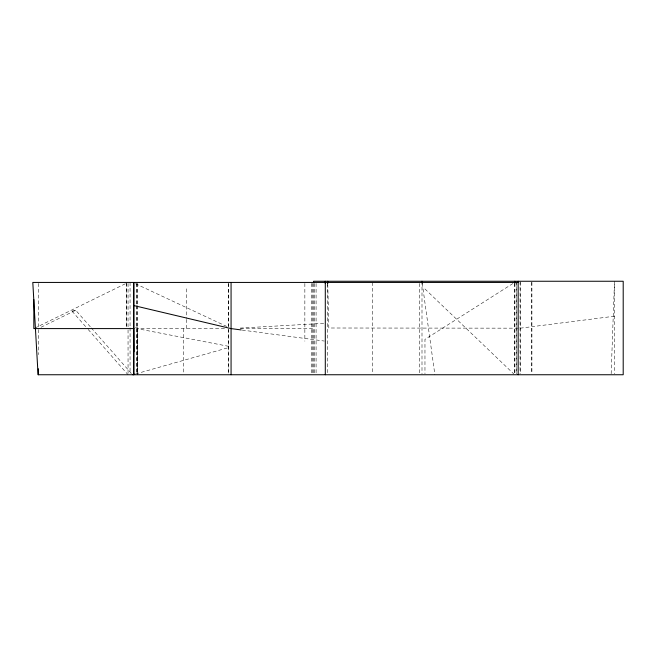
<?xml version="1.0" encoding="UTF-8"?>
<svg xmlns="http://www.w3.org/2000/svg" width="656" height="656" viewBox="0 0 656 656"><rect width="100%" height="100%" fill="white"/><g stroke="black" fill="none" stroke-linecap="round" stroke-linejoin="round"><path stroke-width="0.49" stroke-dasharray="3.28 2.46" d="M611.162 373.731L614.459 282.269M512.91 283.515L424.965 339.365L424.965 373.74M34.735 328.139L125.304 283.777M41.049 327.246L75.735 310.255L90.61 327.147M135.718 373.912L229.321 347.401M614.492 316.208L520.257 328.18M240.178 328.082L325.31 323.285M75.735 310.255L71.25 310.255L87.478 328.681M135.398 327.803L137.53 327.803L137.53 374.748M224.508 328.59L136.833 328.59L229.28 346.45M240.449 328.59L312.715 328.59M518.215 328.172L328.828 328L327.746 283.285M242.22 330.083L324.294 341.046M135.513 283.728L226.681 326.434M424.949 288.96L513.878 374.043M91.282 327.918L131.856 373.977M88.158 329.451L128.051 374.748M422.251 283.244L434.871 374.748M614.492 281.252L614.492 373.74M531.918 282.269L531.918 373.731M531.688 282.269L531.688 373.731M520.274 282.269L520.274 373.731M520.052 281.252L520.052 373.731M516.37 281.252L516.37 373.731M516.141 283.285L516.141 373.731M514.829 283.285L514.804 373.748M514.616 283.433L514.616 373.748M421.997 281.252L421.997 373.731M419.446 283.449L419.446 373.731M372.378 282.433L372.378 373.731M327.697 283.285L327.697 373.731M316.085 283.449L316.085 373.731M314.404 283.449L314.404 374.748M313.601 283.449L313.601 373.731M312.715 283.433L312.715 373.748M311.461 283.449L311.461 373.731M304.851 283.458L304.851 341.186M228.6 283.433L228.6 326.581M228.6 329.591L228.6 373.748M228.354 283.433L228.354 326.581M228.354 328.59L228.354 373.748M186.263 288.779L186.263 318.381M186.263 319.406L186.263 328.59M183.573 328.59L183.573 373.748M137.309 327.803L137.309 374.748M137.284 283.449L137.284 304.753M137.284 305.762L137.284 373.731M137.006 283.449L137.006 304.753M137.006 305.762L137.006 373.731M136.382 283.449L136.382 304.753M136.382 305.762L136.382 373.731M130.068 282.433L130.068 326.795M130.068 327.803L130.068 373.731M128.051 283.441L128.051 326.795M128.051 329.845L128.051 373.731M126.764 282.433L126.764 326.795M126.542 283.441L126.542 327.803M38.31 283.433L38.31 327.59M38.31 329.591L38.31 354.683"/><path stroke-width="0.98" d="M132.766 374.748L134.734 374.191M518.166 282.433L32.8 282.433L38.073 374.748L623.2 374.748L623.2 281.252L313.601 281.252L313.601 282.433M133.914 328.59L33.825 328.59L33.825 299.489M241.203 329.943L231.068 328.59L133.635 305.516M421.972 281.252L422.251 283.244M327.746 283.285L327.697 281.252L327.697 283.285M133.635 328.59L133.914 351.796M518.166 281.252L518.166 374.748M514.829 281.252L514.829 283.285M325.294 282.433L325.294 374.748M325.212 281.252L325.212 283.285M231.068 282.433L231.068 374.748M133.914 282.433L133.914 374.748M133.635 282.433L133.635 374.748M38.31 368.729L38.31 374.748"/></g></svg>
